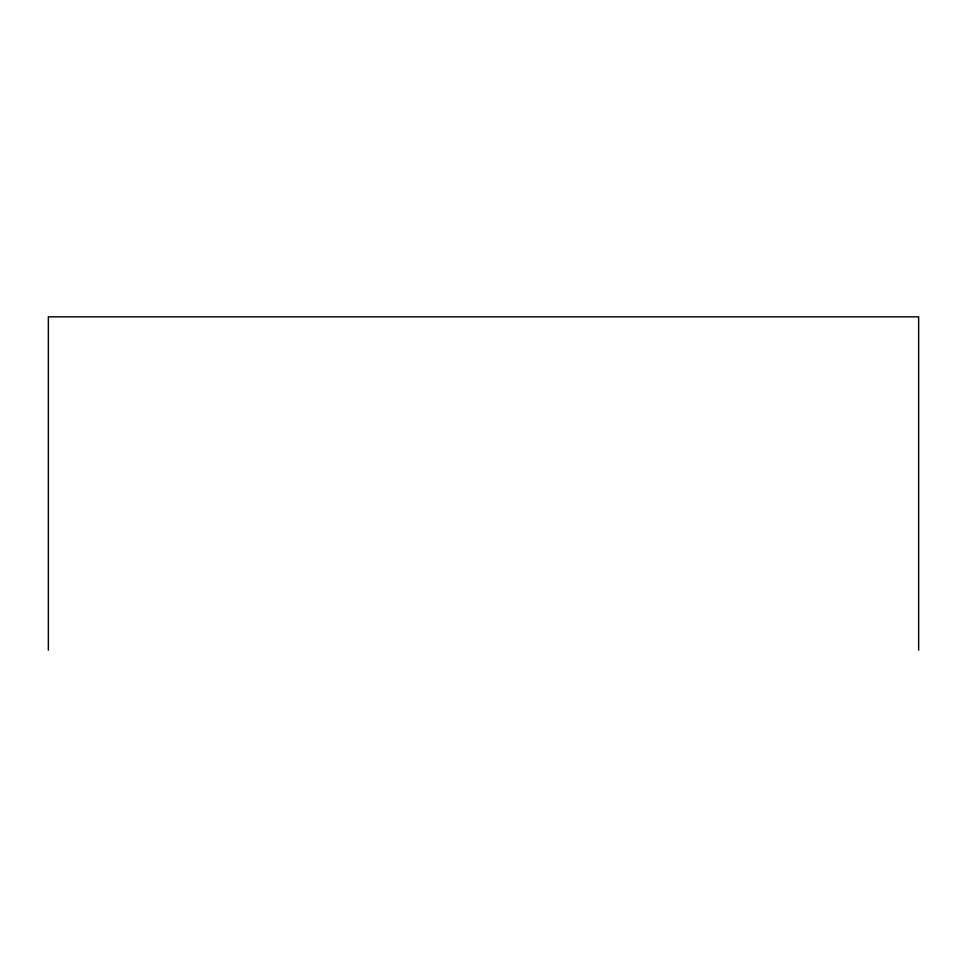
<?xml version="1.0" encoding="UTF-8"?>
<svg xmlns="http://www.w3.org/2000/svg" width="967" height="967" viewBox="0 0 967 967"><rect width="100%" height="100%" fill="white"/><g stroke="black" fill="none" stroke-linecap="round" stroke-linejoin="round"><path stroke-width="1.45" d="M918.65 650.162L918.65 316.838L48.35 316.838L48.35 650.162"/></g></svg>
